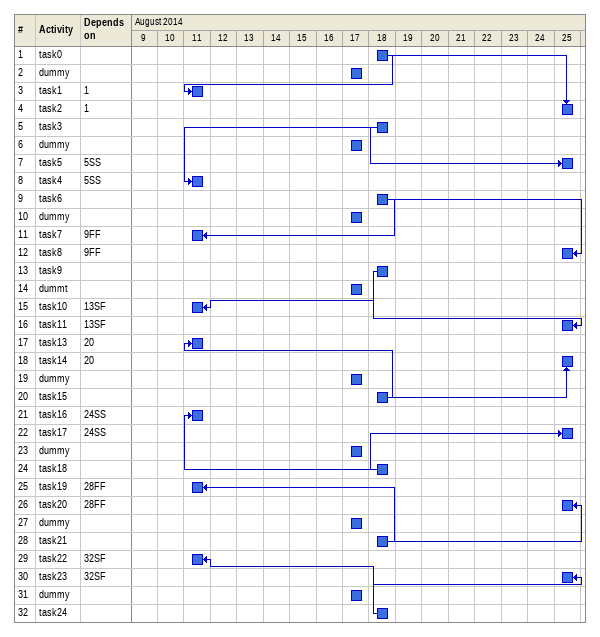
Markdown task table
| ID | Task | Start | Finish | Predecessors |
|---|---|---|---|---|
| 1 | task0 | 2014-08-18 | 2014-08-18 |  |
| 2 | dummy | 2014-08-17 | 2014-08-17 |  |
| 3 | task1 | 2014-08-11 | 2014-08-11 | 1 |
| 4 | task2 | 2014-08-25 | 2014-08-25 | 1 |
| 5 | task3 | 2014-08-18 | 2014-08-18 |  |
| 6 | dummy | 2014-08-17 | 2014-08-17 |  |
| 7 | task5 | 2014-08-25 | 2014-08-25 | 5SS |
| 8 | task4 | 2014-08-11 | 2014-08-11 | 5SS |
| 9 | task6 | 2014-08-18 | 2014-08-18 |  |
| 10 | dummy | 2014-08-17 | 2014-08-17 |  |
| 11 | task7 | 2014-08-11 | 2014-08-11 | 9FF |
| 12 | task8 | 2014-08-25 | 2014-08-25 | 9FF |
| 13 | task9 | 2014-08-18 | 2014-08-18 |  |
| 14 | dummt | 2014-08-17 | 2014-08-17 |  |
| 15 | task10 | 2014-08-11 | 2014-08-11 | 13SF |
| 16 | task11 | 2014-08-25 | 2014-08-25 | 13SF |
| 17 | task13 | 2014-08-11 | 2014-08-11 | 20 |
| 18 | task14 | 2014-08-25 | 2014-08-25 | 20 |
| 19 | dummy | 2014-08-17 | 2014-08-17 |  |
| 20 | task15 | 2014-08-18 | 2014-08-18 |  |
| 21 | task16 | 2014-08-11 | 2014-08-11 | 24SS |
| 22 | task17 | 2014-08-25 | 2014-08-25 | 24SS |
| 23 | dummy | 2014-08-17 | 2014-08-17 |  |
| 24 | task18 | 2014-08-18 | 2014-08-18 |  |
| 25 | task19 | 2014-08-11 | 2014-08-11 | 28FF |
| 26 | task20 | 2014-08-25 | 2014-08-25 | 28FF |
| 27 | dummy | 2014-08-17 | 2014-08-17 |  |
| 28 | task21 | 2014-08-18 | 2014-08-18 |  |
| 29 | task22 | 2014-08-11 | 2014-08-11 | 32SF |
| 30 | task23 | 2014-08-25 | 2014-08-25 | 32SF |
| 31 | dummy | 2014-08-17 | 2014-08-17 |  |
| 32 | task24 | 2014-08-18 | 2014-08-18 |  |
